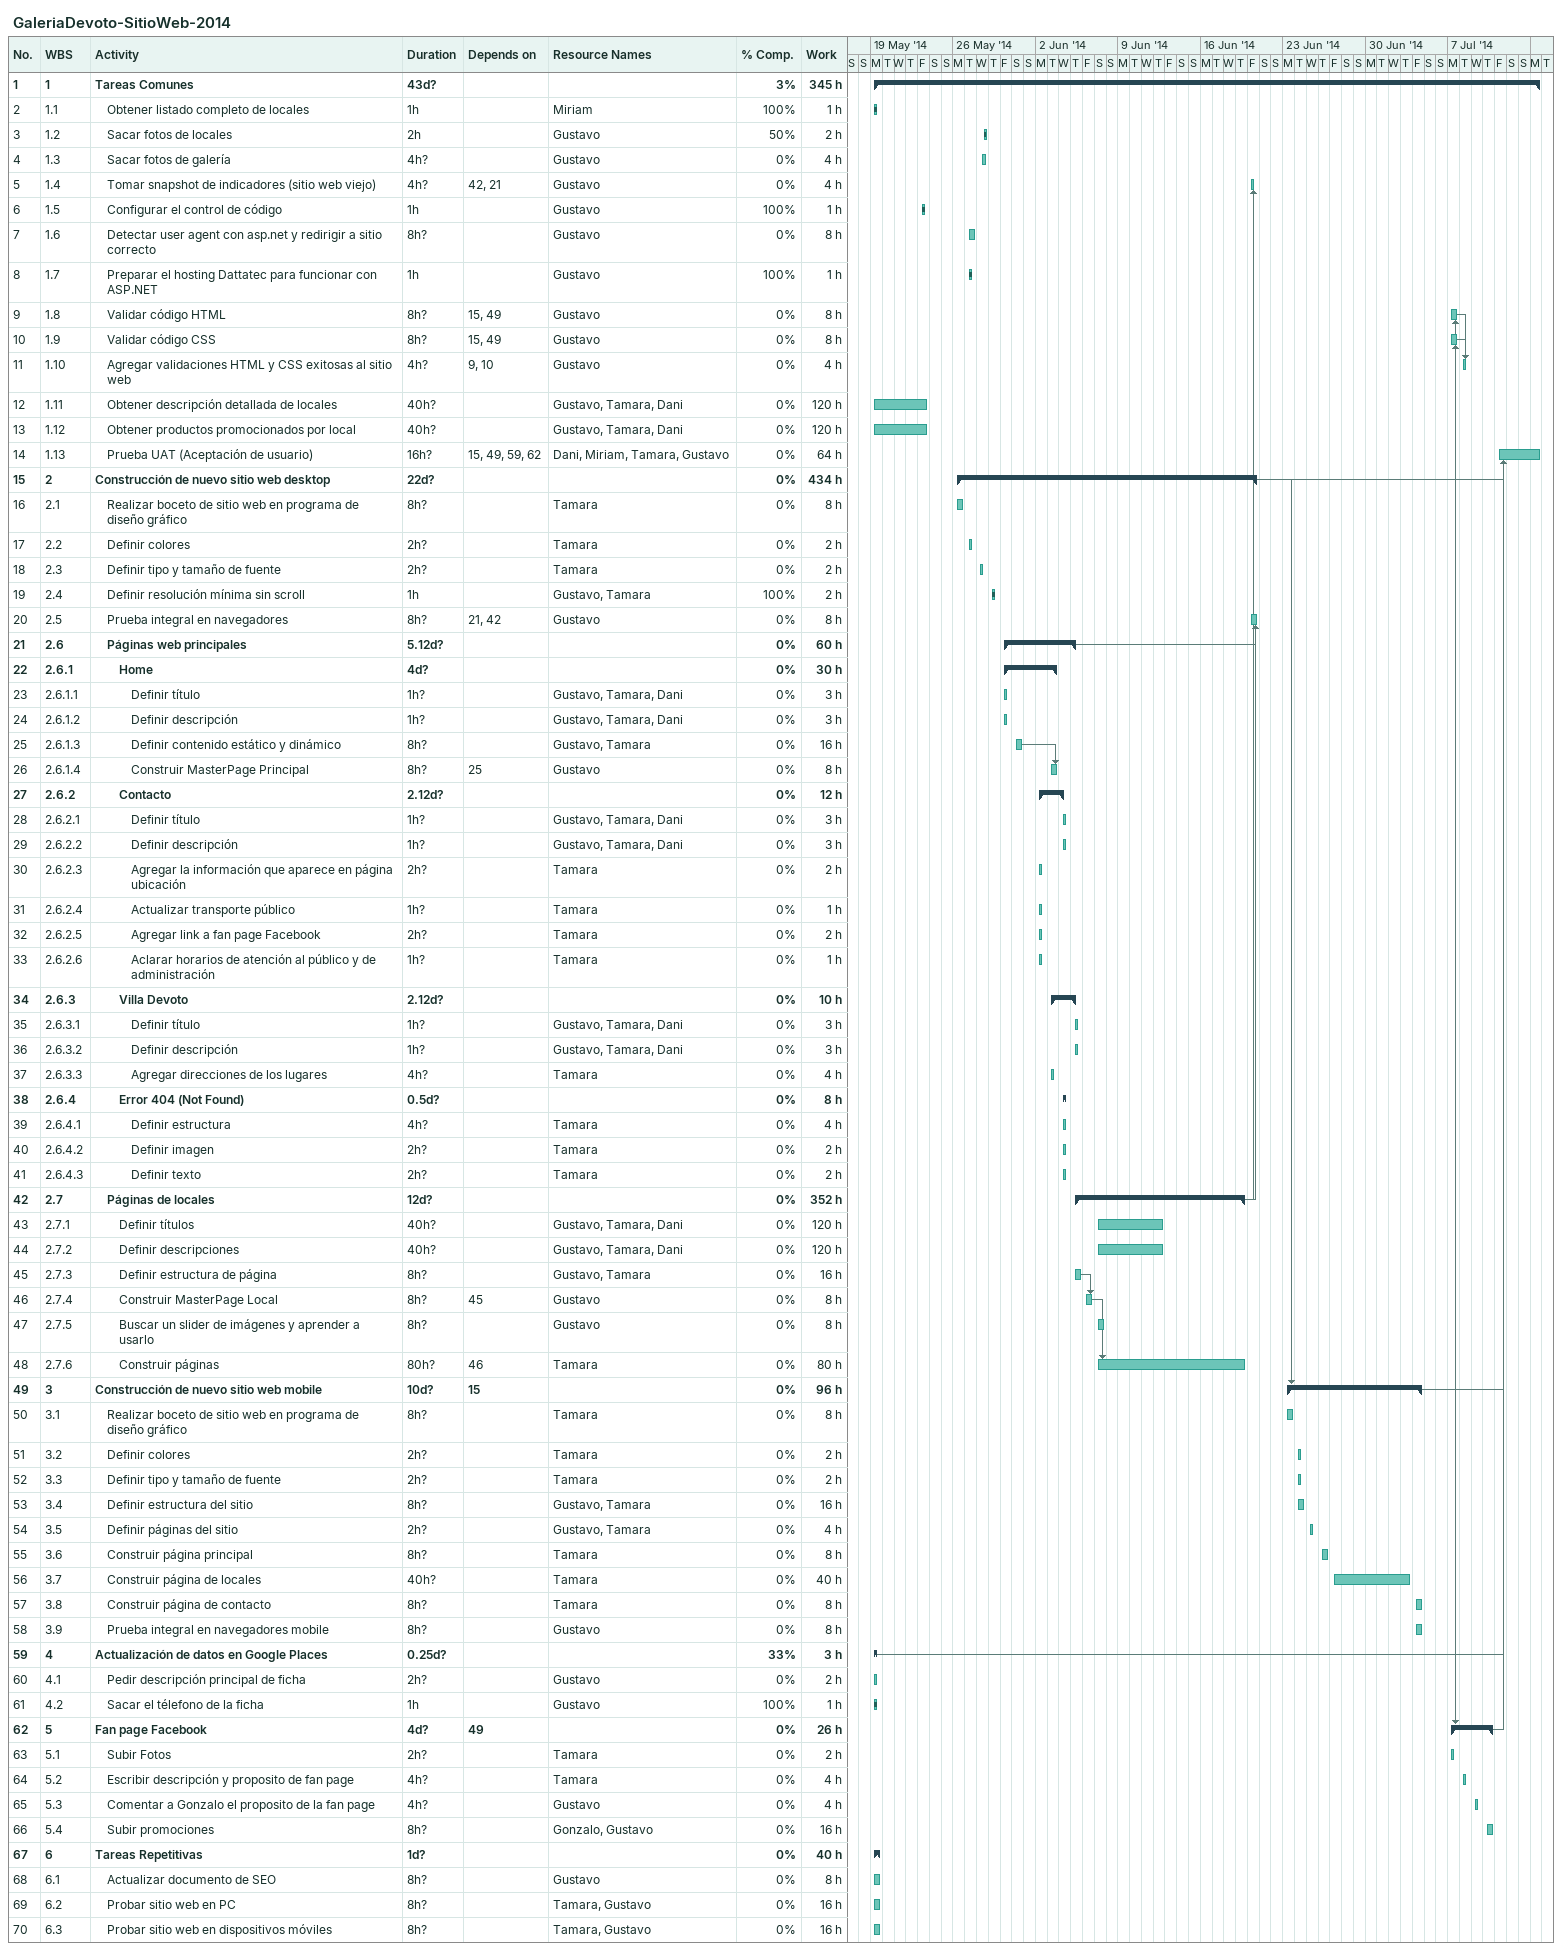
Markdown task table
GaleriaDevoto-SitioWeb-2014

| ID | WBS | Task | Duration | Start | Finish | Predecessors | Resources | % complete | Work (h) |
|---|---|---|---|---|---|---|---|---|---|
| 1 | 1 | **Tareas Comunes** | 43d? | 2014-05-19 | 2014-07-14 |  |  | 3 | 345 |
| 2 | 1.1 | Obtener listado completo de locales | 1h | 2014-05-19 | 2014-05-19 |  | Miriam | 100 | 1 |
| 3 | 1.2 | Sacar fotos de locales | 2h | 2014-05-28 | 2014-05-28 |  | Gustavo | 50 | 2 |
| 4 | 1.3 | Sacar fotos de galería | 4h? | 2014-05-28 | 2014-05-28 |  | Gustavo | 0 | 4 |
| 5 | 1.4 | Tomar snapshot de indicadores (sitio web viejo) | 4h? | 2014-06-20 | 2014-06-20 | 42, 21 | Gustavo | 0 | 4 |
| 6 | 1.5 | Configurar el control de código | 1h | 2014-05-23 | 2014-05-23 |  | Gustavo | 100 | 1 |
| 7 | 1.6 | Detectar user agent con asp.net y redirigir a sitio correcto | 8h? | 2014-05-27 | 2014-05-27 |  | Gustavo | 0 | 8 |
| 8 | 1.7 | Preparar el hosting Dattatec para funcionar con ASP.NET | 1h | 2014-05-27 | 2014-05-27 |  | Gustavo | 100 | 1 |
| 9 | 1.8 | Validar código HTML | 8h? | 2014-07-07 | 2014-07-07 | 15, 49 | Gustavo | 0 | 8 |
| 10 | 1.9 | Validar código CSS | 8h? | 2014-07-07 | 2014-07-07 | 15, 49 | Gustavo | 0 | 8 |
| 11 | 1.10 | Agregar validaciones HTML y CSS exitosas al sitio web | 4h? | 2014-07-08 | 2014-07-08 | 9, 10 | Gustavo | 0 | 4 |
| 12 | 1.11 | Obtener descripción detallada de locales | 40h? | 2014-05-19 | 2014-05-23 |  | Gustavo, Tamara, Dani | 0 | 120 |
| 13 | 1.12 | Obtener productos promocionados por local | 40h? | 2014-05-19 | 2014-05-23 |  | Gustavo, Tamara, Dani | 0 | 120 |
| 14 | 1.13 | Prueba UAT (Aceptación de usuario) | 16h? | 2014-07-11 | 2014-07-14 | 15, 49, 59, 62 | Dani, Miriam, Tamara, Gustavo | 0 | 64 |
| 15 | 2 | **Construcción de nuevo sitio web desktop** | 22d? | 2014-05-26 | 2014-06-20 |  |  | 0 | 434 |
| 16 | 2.1 | Realizar boceto de sitio web en programa de diseño gráfico | 8h? | 2014-05-26 | 2014-05-26 |  | Tamara | 0 | 8 |
| 17 | 2.2 | Definir colores | 2h? | 2014-05-27 | 2014-05-27 |  | Tamara | 0 | 2 |
| 18 | 2.3 | Definir tipo y tamaño de fuente | 2h? | 2014-05-28 | 2014-05-28 |  | Tamara | 0 | 2 |
| 19 | 2.4 | Definir resolución mínima sin scroll | 1h | 2014-05-29 | 2014-05-29 |  | Gustavo, Tamara | 100 | 2 |
| 20 | 2.5 | Prueba integral en navegadores | 8h? | 2014-06-20 | 2014-06-20 | 21, 42 | Gustavo | 0 | 8 |
| 21 | 2.6 | **Páginas web principales** | 5.12d? | 2014-05-30 | 2014-06-05 |  |  | 0 | 60 |
| 22 | 2.6.1 | **Home** | 4d? | 2014-05-30 | 2014-06-03 |  |  | 0 | 30 |
| 23 | 2.6.1.1 | Definir título | 1h? | 2014-05-30 | 2014-05-30 |  | Gustavo, Tamara, Dani | 0 | 3 |
| 24 | 2.6.1.2 | Definir descripción | 1h? | 2014-05-30 | 2014-05-30 |  | Gustavo, Tamara, Dani | 0 | 3 |
| 25 | 2.6.1.3 | Definir contenido estático y dinámico | 8h? | 2014-05-31 | 2014-05-31 |  | Gustavo, Tamara | 0 | 16 |
| 26 | 2.6.1.4 | Construir MasterPage Principal | 8h? | 2014-06-03 | 2014-06-03 | 25 | Gustavo | 0 | 8 |
| 27 | 2.6.2 | **Contacto** | 2.12d? | 2014-06-02 | 2014-06-04 |  |  | 0 | 12 |
| 28 | 2.6.2.1 | Definir título | 1h? | 2014-06-04 | 2014-06-04 |  | Gustavo, Tamara, Dani | 0 | 3 |
| 29 | 2.6.2.2 | Definir descripción | 1h? | 2014-06-04 | 2014-06-04 |  | Gustavo, Tamara, Dani | 0 | 3 |
| 30 | 2.6.2.3 | Agregar la información que aparece en página ubicación | 2h? | 2014-06-02 | 2014-06-02 |  | Tamara | 0 | 2 |
| 31 | 2.6.2.4 | Actualizar transporte público | 1h? | 2014-06-02 | 2014-06-02 |  | Tamara | 0 | 1 |
| 32 | 2.6.2.5 | Agregar link a fan page Facebook | 2h? | 2014-06-02 | 2014-06-02 |  | Tamara | 0 | 2 |
| 33 | 2.6.2.6 | Aclarar horarios de atención al público y de administración | 1h? | 2014-06-02 | 2014-06-02 |  | Tamara | 0 | 1 |
| 34 | 2.6.3 | **Villa Devoto** | 2.12d? | 2014-06-03 | 2014-06-05 |  |  | 0 | 10 |
| 35 | 2.6.3.1 | Definir título | 1h? | 2014-06-05 | 2014-06-05 |  | Gustavo, Tamara, Dani | 0 | 3 |
| 36 | 2.6.3.2 | Definir descripción | 1h? | 2014-06-05 | 2014-06-05 |  | Gustavo, Tamara, Dani | 0 | 3 |
| 37 | 2.6.3.3 | Agregar direcciones de los lugares | 4h? | 2014-06-03 | 2014-06-03 |  | Tamara | 0 | 4 |
| 38 | 2.6.4 | **Error 404 (Not Found)** | 0.5d? | 2014-06-04 | 2014-06-04 |  |  | 0 | 8 |
| 39 | 2.6.4.1 | Definir estructura | 4h? | 2014-06-04 | 2014-06-04 |  | Tamara | 0 | 4 |
| 40 | 2.6.4.2 | Definir imagen | 2h? | 2014-06-04 | 2014-06-04 |  | Tamara | 0 | 2 |
| 41 | 2.6.4.3 | Definir texto | 2h? | 2014-06-04 | 2014-06-04 |  | Tamara | 0 | 2 |
| 42 | 2.7 | **Páginas de locales** | 12d? | 2014-06-05 | 2014-06-19 |  |  | 0 | 352 |
| 43 | 2.7.1 | Definir títulos | 40h? | 2014-06-07 | 2014-06-12 |  | Gustavo, Tamara, Dani | 0 | 120 |
| 44 | 2.7.2 | Definir descripciones | 40h? | 2014-06-07 | 2014-06-12 |  | Gustavo, Tamara, Dani | 0 | 120 |
| 45 | 2.7.3 | Definir estructura de página | 8h? | 2014-06-05 | 2014-06-05 |  | Gustavo, Tamara | 0 | 16 |
| 46 | 2.7.4 | Construir MasterPage Local | 8h? | 2014-06-06 | 2014-06-06 | 45 | Gustavo | 0 | 8 |
| 47 | 2.7.5 | Buscar un slider de imágenes y aprender a usarlo | 8h? | 2014-06-07 | 2014-06-07 |  | Gustavo | 0 | 8 |
| 48 | 2.7.6 | Construir páginas | 80h? | 2014-06-07 | 2014-06-19 | 46 | Tamara | 0 | 80 |
| 49 | 3 | **Construcción de nuevo sitio web mobile** | 10d? | 2014-06-23 | 2014-07-04 | 15 |  | 0 | 96 |
| 50 | 3.1 | Realizar boceto de sitio web en programa de diseño gráfico | 8h? | 2014-06-23 | 2014-06-23 |  | Tamara | 0 | 8 |
| 51 | 3.2 | Definir colores | 2h? | 2014-06-24 | 2014-06-24 |  | Tamara | 0 | 2 |
| 52 | 3.3 | Definir tipo y tamaño de fuente | 2h? | 2014-06-24 | 2014-06-24 |  | Tamara | 0 | 2 |
| 53 | 3.4 | Definir estructura del sitio | 8h? | 2014-06-24 | 2014-06-24 |  | Gustavo, Tamara | 0 | 16 |
| 54 | 3.5 | Definir páginas del sitio | 2h? | 2014-06-25 | 2014-06-25 |  | Gustavo, Tamara | 0 | 4 |
| 55 | 3.6 | Construir página principal | 8h? | 2014-06-26 | 2014-06-26 |  | Tamara | 0 | 8 |
| 56 | 3.7 | Construir página de locales | 40h? | 2014-06-27 | 2014-07-03 |  | Tamara | 0 | 40 |
| 57 | 3.8 | Construir página de contacto | 8h? | 2014-07-04 | 2014-07-04 |  | Tamara | 0 | 8 |
| 58 | 3.9 | Prueba integral en navegadores mobile | 8h? | 2014-07-04 | 2014-07-04 |  | Gustavo | 0 | 8 |
| 59 | 4 | **Actualización de datos en Google Places** | 0.25d? | 2014-05-19 | 2014-05-19 |  |  | 33 | 3 |
| 60 | 4.1 | Pedir descripción principal de ficha | 2h? | 2014-05-19 | 2014-05-19 |  | Gustavo | 0 | 2 |
| 61 | 4.2 | Sacar el télefono de la ficha | 1h | 2014-05-19 | 2014-05-19 |  | Gustavo | 100 | 1 |
| 62 | 5 | **Fan page Facebook** | 4d? | 2014-07-07 | 2014-07-10 | 49 |  | 0 | 26 |
| 63 | 5.1 | Subir Fotos | 2h? | 2014-07-07 | 2014-07-07 |  | Tamara | 0 | 2 |
| 64 | 5.2 | Escribir descripción y proposito de fan page | 4h? | 2014-07-08 | 2014-07-08 |  | Tamara | 0 | 4 |
| 65 | 5.3 | Comentar a Gonzalo el proposito de la fan page | 4h? | 2014-07-09 | 2014-07-09 |  | Gustavo | 0 | 4 |
| 66 | 5.4 | Subir promociones | 8h? | 2014-07-10 | 2014-07-10 |  | Gonzalo, Gustavo | 0 | 16 |
| 67 | 6 | **Tareas Repetitivas** | 1d? | 2014-05-19 | 2014-05-19 |  |  | 0 | 40 |
| 68 | 6.1 | Actualizar documento de SEO | 8h? | 2014-05-19 | 2014-05-19 |  | Gustavo | 0 | 8 |
| 69 | 6.2 | Probar sitio web en PC | 8h? | 2014-05-19 | 2014-05-19 |  | Tamara, Gustavo | 0 | 16 |
| 70 | 6.3 | Probar sitio web en dispositivos móviles | 8h? | 2014-05-19 | 2014-05-19 |  | Tamara, Gustavo | 0 | 16 |
